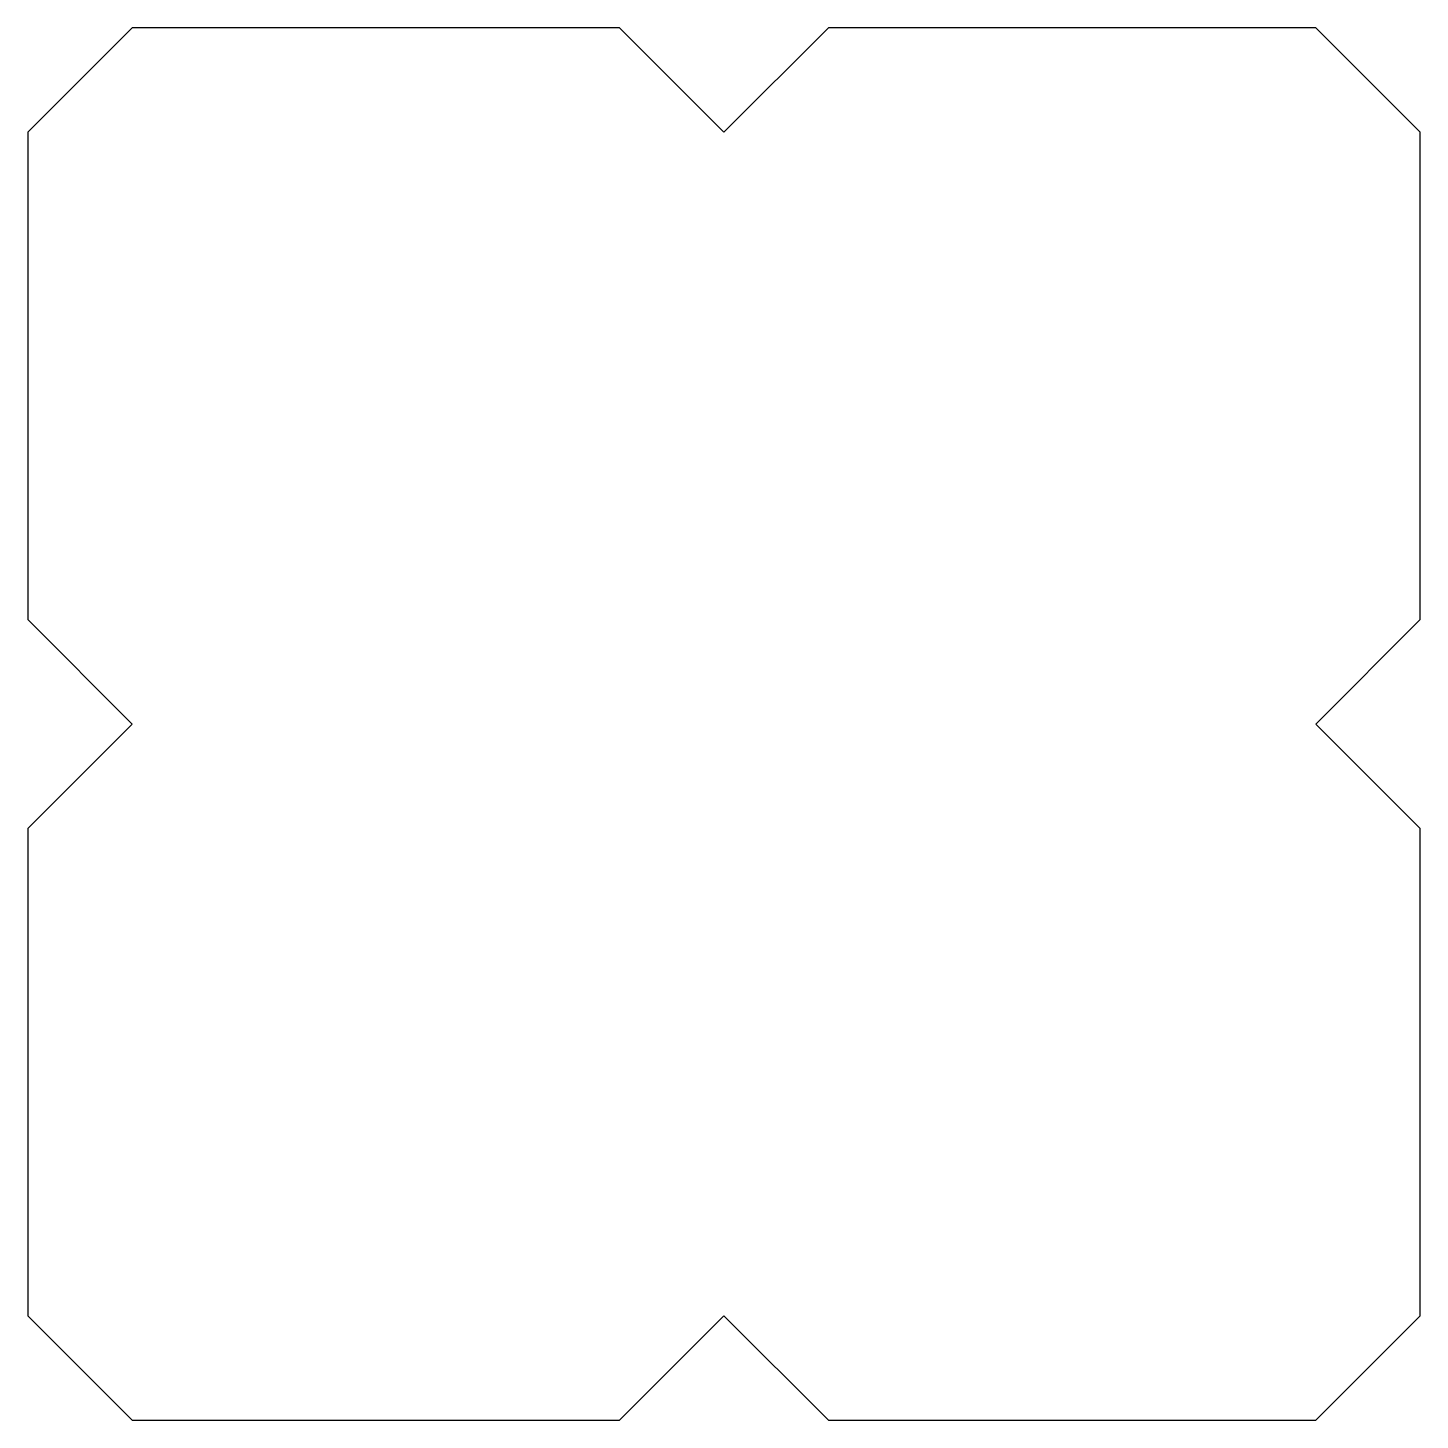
# Model space of a CAD drawing. Extents: x 0 to 37.5, y 0 to 37.5.
import ezdxf

# ---------------------------------------------------------------- set-up
doc = ezdxf.new("R2010")
doc.units = 0

msp = doc.modelspace()

# ---------------------------------------------------------------- linework, layer by layer
at = {"layer": 'shape', "color": 0}
for p, q in [((2.813, 37.5), (0, 34.687)), ((15.938, 37.5), (2.813, 37.5)), ((2.813, 37.5), (2.813, 37.5)), ((18.75, 34.687), (15.938, 37.5)), ((21.563, 37.5), (18.75, 34.687)), ((34.687, 37.5), (21.563, 37.5)), ((37.5, 34.687), (34.687, 37.5)), ((0, 34.687), (0, 21.563)), ((37.5, 21.563), (37.5, 34.687)), ((0, 21.563), (2.813, 18.75)), ((34.687, 18.75), (37.5, 21.563)), ((2.813, 18.75), (0, 15.938)), ((37.5, 15.938), (34.687, 18.75)), ((0, 15.938), (0, 2.812)), ((37.5, 2.812), (37.5, 15.938)), ((0, 2.812), (2.813, 0)), ((15.938, 0), (18.75, 2.812)), ((18.75, 2.812), (21.563, 0)), ((34.687, 0), (37.5, 2.812)), ((2.813, 0), (15.938, 0)), ((21.563, 0), (34.687, 0))]:
    msp.add_line(p, q, dxfattribs=at)

doc.saveas('drawing.dxf')
